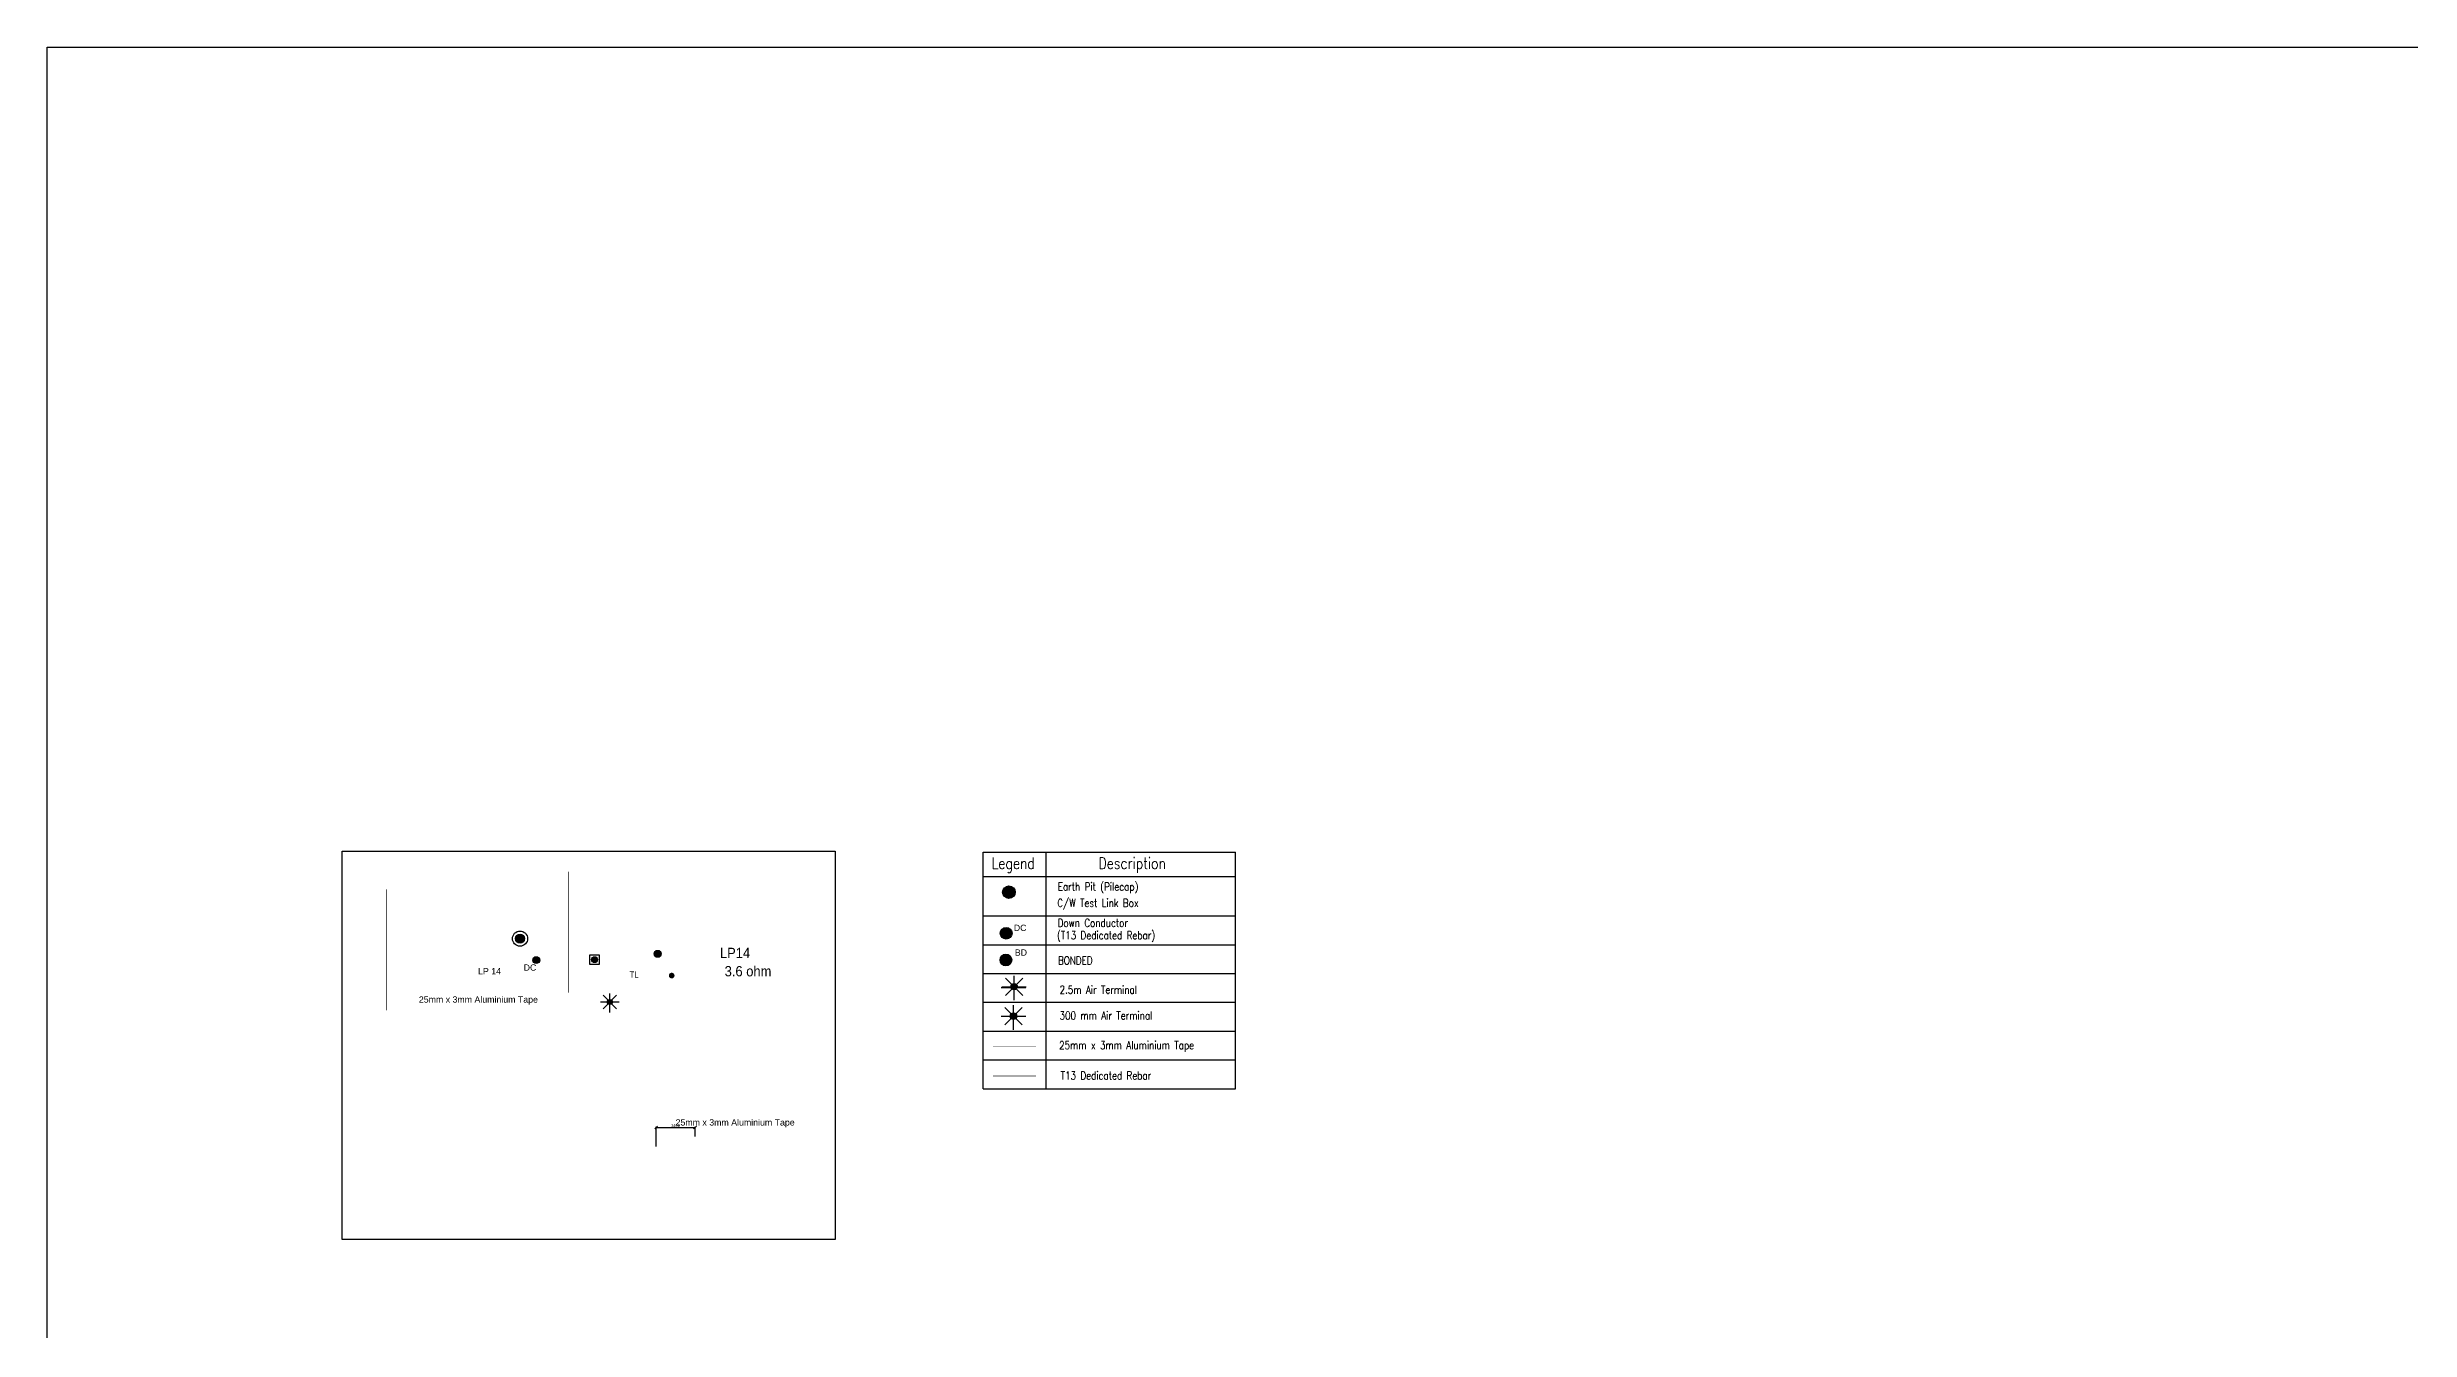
# Model space of a CAD drawing. Header units: millimetres. Extents: x -102814 to 1322625, y 211403 to 563075.
# Drawn here: x 196590 to 403248, y 323550 to 435696 of the extents above; entities that cross this region are included whole.
import ezdxf
from ezdxf.enums import TextEntityAlignment as Align

# ---------------------------------------------------------------- set-up
doc = ezdxf.new("R2010")
doc.units = ezdxf.units.MM
doc.header["$LTSCALE"] = 100
doc.header["$PDMODE"] = 3
doc.linetypes.add('HIDDEN', pattern=[9.525, 6.35, -3.175])
doc.linetypes.add('HIDDEN2', pattern=[4.7625, 3.175, -1.5875])
doc.layers.get('Defpoints').update_dxf_attribs({"color": 8})
for name, color, linetype in [('Dimension', 7, 'Continuous'), ('E-_LGTN----_E-', 1, 'Continuous'), ('E-_LGTN----_E-_N_', 1, 'Continuous'), ('E-_LTG _ CKT -DB', 1, 'Continuous'), ('E-_LTG-LPS', 1, 'Continuous'), ('E-Lgtn----E', 240, 'Continuous')]:
    doc.layers.add(name, color=color, linetype=linetype)
doc.styles.add('Arial', font='arial.ttf', dxfattribs={"height": 375})
doc.styles.add('FCDFNT3', font='romans.shx', dxfattribs={"width": 0.8, "height": 325})
doc.styles.add('ROMANS', font='romans', dxfattribs={"width": 0.75})
doc.styles.add('StdTitleblock_Inhouse-A1[ura]$0$ARIEL', font='arial.ttf')
doc.dimstyles.new('Copy of DIM25', dxfattribs={"dimscale": 50, "dimtxt": 8, "dimasz": 5, "dimexe": 1, "dimexo": 1, "dimgap": 4, "dimtad": 1, "dimdec": 0, "dimrnd": 50, "dimdsep": 46, "dimtxsty": 'ROMANS', "dimblk1": 'OBLIQUE', "dimblk2": 'OBLIQUE', "dimsah": 1, "dimcen": 0.09, "dimdle": 1, "dimadec": 0, "dimazin": 0, "dimtfac": 1, "dimtdec": 0, "dimtix": 1, "dimtmove": 2, "dimatfit": 3, "dimldrblk": 'OBLIQUE', "dimfxl": 1, "dimtolj": 1, "dimarcsym": 0})

# ---------------------------------------------------------------- blocks, each defined once
blk = doc.blocks.new('JOINT')
at = {"linetype": 'Continuous'}
h = blk.add_hatch(color=256, dxfattribs=at)
h.dxf.hatch_style = 1
edge = h.paths.add_edge_path()
edge.add_arc((0, 27), 156, 0, 360)
blk.add_circle((0, 27), 156, dxfattribs=at)
blk = doc.blocks.new('A$C3F6E079A')
at = {"linetype": 'Continuous'}
h = blk.add_hatch(color=5, dxfattribs=at)
h.dxf.hatch_style = 1
edge = h.paths.add_edge_path()
edge.add_arc((-9, -10), 76.2, 140.2047, 500.2047)
at = {"color": 5, "linetype": 'Continuous'}
blk.add_circle((-9, -10), 76.2, dxfattribs=at)
blk = doc.blocks.new('LTNG ROD')
at = {"linetype": 'Continuous'}
h = blk.add_hatch(color=30, dxfattribs=at)
h.dxf.hatch_style = 1
edge = h.paths.add_edge_path()
edge.add_arc((-117, -117), 264, 140.1455, 500.1455)
at = {"color": 30, "linetype": 'Continuous'}
blk.add_circle((-117, -117), 264, dxfattribs=at)
at = {"layer": 'E-_LGTN----_E-', "color": 30, "linetype": 'ByBlock'}
for p, q in [((613, -848), (-848, 613)), ((-848, -848), (613, 613)), ((-117, -1261), (-117, 805)), ((-1150, -117), (916, -117))]:
    blk.add_line(p, q, dxfattribs=at)
blk = doc.blocks.new('EARTH POINT')
at = {"layer": 'E-_LTG-LPS', "linetype": 'Continuous'}
blk.add_hatch(color=256, dxfattribs=at).paths.add_polyline_path([(-256, 0, 1), (256, 0, 1)])
at = {"layer": 'E-_LTG-LPS'}
blk.add_lwpolyline([(-405, 409), (403, 409), (403, -427), (-405, -427)], close=True, dxfattribs=at)
at = {"layer": 'E-_LTG-LPS', "linetype": 'Continuous'}
blk.add_circle((0, 0), 256, dxfattribs=at)
blk = doc.blocks.new('_Oblique')
at = {"color": 0, "linetype": 'ByBlock', "lineweight": -2}
blk.add_line((-0.5, -0.5), (0.5, 0.5), dxfattribs=at)
blk = doc.blocks.new('*D8')
at = {"layer": 'Defpoints', "color": 0, "transparency": 16777216}
for p in [(253255, 341228), (249850, 339530), (253255, 340393)]:
    blk.add_point(p, dxfattribs=at)
at = {"layer": 'Dimension', "color": 0, "lineweight": -2, "transparency": 16777216}
for p, q in [((249800, 341228), (253305, 341228)), ((249850, 339580), (249850, 341278)), ((253255, 340443), (253255, 341278))]:
    blk.add_line(p, q, dxfattribs=at)
at = {"layer": 'Dimension', "color": 0, "lineweight": -2, "transparency": 16777216, "xscale": 250, "yscale": 250, "zscale": 250, "rotation": 180}
blk.add_blockref('_Oblique', (249850, 341228), dxfattribs=at)
at = {"layer": 'Dimension', "color": 0, "lineweight": -2, "transparency": 16777216, "xscale": 250, "yscale": 250, "zscale": 250}
blk.add_blockref('_Oblique', (253255, 341228), dxfattribs=at)
at = {"layer": 'Dimension', "color": 0, "transparency": 16777216, "insert": (251552, 341406), "char_height": 250, "attachment_point": 5, "style": 'StdTitleblock_Inhouse-A1[ura]$0$ARIEL'}
blk.add_mtext('\\A1;3400', dxfattribs=at)

msp = doc.modelspace()

# ---------------------------------------------------------------- hatches: boundary and pattern name
at = {"linetype": 'Continuous'}
h = msp.add_hatch(color=5, dxfattribs=at)
h.dxf.hatch_style = 1
edge = h.paths.add_edge_path()
edge.add_arc((280710.6, 361814.1), 547.9, 0, 360)
h = msp.add_hatch(color=1, dxfattribs=at)
h.dxf.hatch_style = 1
edge = h.paths.add_edge_path()
edge.add_arc((280468.6, 358221.5), 512.6, 0, 360)
h = msp.add_hatch(color=1, dxfattribs=at)
h.dxf.hatch_style = 1
edge = h.paths.add_edge_path()
edge.add_arc((280443.6, 355881.9), 512.6, 0, 360)
h = msp.add_hatch(color=5, dxfattribs=at)
h.dxf.hatch_style = 1
edge = h.paths.add_edge_path()
edge.add_arc((281166.9, 353541.3), 272.4, 0, 360)
h = msp.add_hatch(color=30, dxfattribs=at)
h.dxf.hatch_style = 1
edge = h.paths.add_edge_path()
edge.add_arc((281113, 350969.3), 272.4, 0, 360)
at = {"layer": 'E-_LGTN----_E-'}
h = msp.add_hatch(color=5, dxfattribs=at)
h.dxf.hatch_style = 1
edge = h.paths.add_edge_path()
edge.add_arc((251213.4, 354519.3), 250, -39.854498, 320.145502)

# ---------------------------------------------------------------- linework, layer by layer
at = {"color": 7, "linetype": 'ByBlock'}
for p, q in [((278467.6, 344622.5), (278467.6, 365313.8)), ((278467.6, 365313.8), (300541, 365313.8)), ((283973.8, 344622.5), (283973.8, 365313.8)), ((300541, 344622.5), (300541, 365313.8)), ((278467.6, 363174.5), (300541, 363174.5)), ((278467.6, 359736.5), (300541, 359736.5)), ((278467.6, 357217.5), (300541, 357217.5)), ((278467.6, 354698.5), (300541, 354698.5)), ((278467.6, 352179.5), (300541, 352179.5)), ((278467.6, 349660.5), (300541, 349660.5)), ((278467.6, 347141.5), (300541, 347141.5)), ((278467.6, 344622.5), (300541, 344622.5))]:
    msp.add_line(p, q, dxfattribs=at)
at = {"color": 8}
msp.add_lwpolyline([(222391.7, 365401.5), (265506.4, 365401.5), (265506.4, 331443.5), (222391.7, 331443.5)], close=True, dxfattribs=at)
at = {"color": 5, "linetype": 'Continuous'}
for centre, radius in [((280710.6, 361814.1), 547.9), ((281166.9, 353541.3), 272.4)]:
    msp.add_circle(centre, radius, dxfattribs=at)
at = {"color": 1, "linetype": 'Continuous'}
for centre in [(280468.6, 358221.5), (280443.6, 355881.9)]:
    msp.add_circle(centre, 512.6, dxfattribs=at)
at = {"color": 30, "linetype": 'Continuous'}
msp.add_circle((281113, 350969.3), 272.4, dxfattribs=at)
at = {"layer": 'E-_LGTN----_E-', "color": 109, "linetype": 'ByBlock'}
msp.add_line((280046.1, 353488.3), (282179.9, 353488.3), dxfattribs=at)
at = {"layer": 'E-_LGTN----_E-', "color": 5, "linetype": 'ByBlock'}
for p, q in [((280100, 353541.3), (282233.9, 353541.3)), ((281921.4, 352786.9), (280412.5, 354295.7)), ((280412.5, 352786.9), (281921.4, 354295.7)), ((281166.9, 352359.9), (281166.9, 354493.8))]:
    msp.add_line(p, q, dxfattribs=at)
at = {"layer": 'E-_LGTN----_E-', "color": 30, "linetype": 'ByBlock'}
for p, q in [((281867.4, 350214.9), (280358.5, 351723.7)), ((280358.5, 350214.9), (281867.4, 351723.7)), ((281113, 349787.9), (281113, 351921.7)), ((280046.1, 350969.3), (282179.9, 350969.3))]:
    msp.add_line(p, q, dxfattribs=at)
at = {"layer": 'E-_LTG _ CKT -DB', "color": 2}
msp.add_lwpolyline([(196589.8, 435696), (1322624.9, 435696), (1322624.9, 211403.1), (196589.8, 211403.1)], close=True, dxfattribs=at)
at = {"layer": 'E-Lgtn----E', "color": 6, "linetype": 'HIDDEN', "ltscale": 80, "const_width": 50}
msp.add_lwpolyline([(226245.9, 362052.3), (226245.9, 351488.4)], dxfattribs=at)
at = {"layer": 'E-Lgtn----E', "linetype": 'HIDDEN2', "const_width": 50}
msp.add_lwpolyline([(242161.1, 363601.1), (242161.1, 353037.2)], dxfattribs=at)
at = {"layer": 'E-Lgtn----E', "ltscale": 80, "const_width": 50}
msp.add_lwpolyline([(279309.3, 348318.4), (283093.3, 348318.4)], dxfattribs=at)
at = {"layer": 'E-Lgtn----E', "color": 6, "linetype": 'HIDDEN', "ltscale": 0.5, "const_width": 50}
msp.add_lwpolyline([(279309.3, 345728.9), (283093.3, 345728.9)], dxfattribs=at)
at = {"layer": 'E-Lgtn----E'}
msp.add_circle((237945.1, 357750.6), 662.8, dxfattribs=at)

# ---------------------------------------------------------------- block references
at = {"layer": 'E-_LGTN----_E-', "rotation": 140.1455020179689}
for p, xscale, yscale, zscale in [((237989.3, 357803.5), 2.52109588028051, 2.52109588028051, 2.52109588028051), ((239404.5, 355912), 1.915351944354266, 1.915351944354266, 1.915351944354266)]:
    msp.add_blockref('JOINT', p, dxfattribs=dict(at, xscale=xscale, yscale=yscale, zscale=zscale))
at = {"layer": 'E-_LGTN----_E-', "linetype": 'ByBlock', "xscale": 3.999999999999996, "yscale": 3.999999999999996, "zscale": 3.999999999999996, "rotation": 89.94082201813215}
msp.add_blockref('A$C3F6E079A', (249945.2, 356455.7), dxfattribs=at)
at = {"layer": 'E-_LGTN----_E-', "linetype": 'ByBlock', "xscale": 0.8021887975160673, "yscale": 0.8021887975160673, "zscale": 0.8021887975160673}
msp.add_blockref('LTNG ROD', (245896.4, 352303.3), dxfattribs=at)
at = {"layer": 'E-_LTG-LPS', "color": 0}
msp.add_blockref('EARTH POINT', (244466.1, 355911.9), dxfattribs=at)

# ---------------------------------------------------------------- texts
at = {"color": 7, "linetype": 'ByBlock', "style": 'FCDFNT3', "width": 0.8}
for s, height, p in [('Legend', 1000, (279209.2, 363841.7)), ('Description', 1000, (288550.6, 363841.7)), ('Earth Pit (Pilecap)', 700, (284984, 361944.7)), ('C/W Test Link Box', 700, (284944.9, 360518.6)), ('(T13 Dedicated Rebar)', 700, (284913.7, 357691.3)), ('Down Conductor', 700, (284980.2, 358771.7)), ('BONDED', 700, (285009.6, 355487.7)), ('2.5m Air Terminal', 700, (285142.3, 352934.8)), ('300 mm Air Terminal', 700, (285142.3, 350674.3)), ('25mm x 3mm Aluminium Tape', 700, (285101.6, 348075.1)), ('T13 Dedicated Rebar', 700, (285238.9, 345426.3))]:
    msp.add_text(s, height=height, dxfattribs=at).set_placement(p)
at = {"layer": 'E-_LGTN----_E-', "style": 'Arial'}
for s, p in [('DC', (281139.9, 358418.2)), ('BD', (281227, 356260.9))]:
    msp.add_text(s, height=550, rotation=359.940822, dxfattribs=at).set_placement(p)
msp.add_text('DC', height=550, dxfattribs=at).set_placement((238263.1, 354947.5))
at = {"layer": 'E-_LGTN----_E-', "color": 1, "style": 'Arial'}
msp.add_text('LP 14', height=550, dxfattribs=at).set_placement((234273.8, 354623.8))
at = {"layer": 'E-_LGTN----_E-', "color": 5, "style": 'Arial', "width": 0.9}
msp.add_text('TL', height=550, rotation=359.877345, dxfattribs=at).set_placement((247518.8, 354328.8))
at = {"layer": 'E-_LGTN----_E-', "color": 7, "style": 'Arial'}
for p in [(229096.3, 352152.6), (251552.3, 341405.6)]:
    msp.add_text('25mm x 3mm Aluminium Tape', height=550, dxfattribs=at).set_placement(p)
at = {"layer": 'E-_LGTN----_E-_N_', "linetype": 'Continuous', "style": 'Arial', "width": 0.9}
for s, p in [('LP14', (256753.2, 356500.3)), ('3.6 ohm', (257889.7, 354899.7))]:
    msp.add_text(s, height=900, rotation=359.877345, dxfattribs=at).set_placement(p, align=Align.MIDDLE_CENTER)

# ---------------------------------------------------------------- dimensions: what is measured, and where the dimension line sits
at = {"layer": 'Dimension', "color": 7}
dim = msp.add_linear_dim(base=(253254.8, 341227.9), p1=(249849.8, 339530.3), p2=(253254.8, 340392.8), dimstyle='Copy of DIM25', override={"dimtxt": 5, "dimgap": 1, "dimtxsty": 'StdTitleblock_Inhouse-A1[ura]$0$ARIEL'}, dxfattribs=at)
dim.commit()
dim.dimension.update_dxf_attribs({"geometry": '*D8', "text_midpoint": (251552.3, 341405.6)})

doc.saveas('drawing.dxf')
